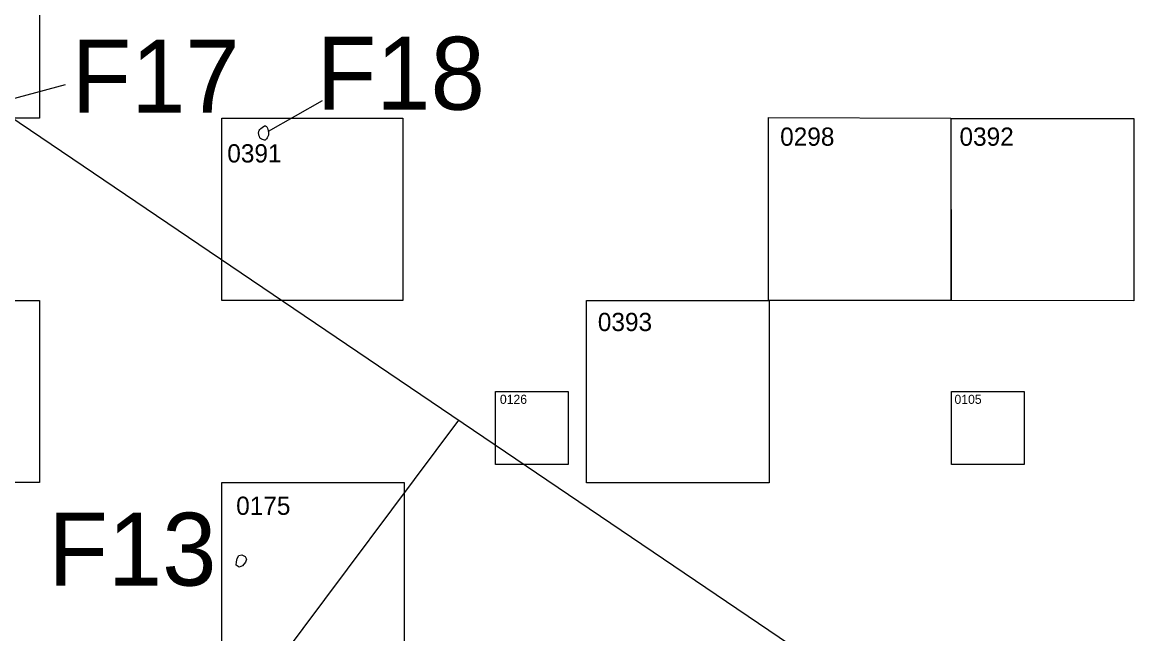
# Model space of a CAD drawing. Extents: x 858 to 5197, y 2407 to 5245.
# Drawn here: x 4874.54 to 4905.01, y 5005.89 to 5022.66 of the extents above; entities that cross this region are included whole.
import ezdxf

# ---------------------------------------------------------------- set-up
doc = ezdxf.new("R2010")
doc.units = 0
for name, color, linetype in [('FeatureID', 7, 'Continuous'), ('fence line', 7, 'Continuous'), ('Other Features', 7, 'Continuous'), ('Posthole', 7, 'Continuous'), ('QuadratID', 7, 'Continuous'), ('Quadrats', 7, 'Continuous')]:
    doc.layers.add(name, color=color, linetype=linetype)

msp = doc.modelspace()

# ---------------------------------------------------------------- linework, layer by layer
at = {"layer": 'FeatureID'}
msp.add_line((4881.287, 5019.676), (4882.766, 5020.514), dxfattribs=at)
at = {"layer": 'fence line'}
for p, q in [((4873.878, 5020.296), (4902.127, 5001.167)), ((4878.113, 5000.516), (4886.509, 5011.743))]:
    msp.add_line(p, q, dxfattribs=at)
at = {"layer": 'Other Features'}
for p, q in [((4880.403, 5007.773), (4880.416, 5007.862)), ((4880.416, 5007.862), (4880.434, 5007.952)), ((4880.434, 5007.952), (4880.473, 5008.036)), ((4880.473, 5008.036), (4880.561, 5008.054)), ((4880.561, 5008.054), (4880.646, 5008.01)), ((4880.656, 5007.849), (4880.581, 5007.753)), ((4880.646, 5008.01), (4880.69, 5007.933)), ((4880.69, 5007.933), (4880.656, 5007.849)), ((4880.483, 5007.713), (4880.403, 5007.773)), ((4880.581, 5007.753), (4880.483, 5007.713))]:
    msp.add_line(p, q, dxfattribs=at)
at = {"layer": 'Posthole'}
msp.add_open_spline([(4881.182, 5019.818), (4881.083, 5019.76), (4881.026, 5019.693), (4881.012, 5019.616), (4881.041, 5019.515), (4881.071, 5019.472), (4881.12, 5019.445), (4881.182, 5019.422), (4881.209, 5019.434), (4881.258, 5019.491), (4881.29, 5019.568), (4881.3, 5019.627), (4881.269, 5019.725), (4881.247, 5019.798), (4881.224, 5019.818), (4881.182, 5019.818), (4881.182, 5019.818), (4881.182, 5019.818)], degree=3, dxfattribs=at)
at = {"layer": 'QuadratID'}
msp.add_line((4873.81, 5020.441), (4875.727, 5020.952), dxfattribs=at)
at = {"layer": 'Quadrats'}
for p, q in [((4875.01, 5025.025), (4875.01, 5020.03)), ((4875.01, 5020.03), (4870.012, 5020.031)), ((4880.008, 5015.031), (4880.008, 5020.029)), ((4880.008, 5020.029), (4884.975, 5020.028)), ((4884.975, 5020.028), (4884.975, 5015.03)), ((4894.999, 5015.031), (4894.999, 5020.049)), ((4894.999, 5020.049), (4899.997, 5020.031)), ((4899.997, 5020.031), (4900, 5015.031)), ((4900.008, 5020.024), (4905.009, 5020.023)), ((4900.008, 5015.027), (4900.008, 5020.024)), ((4905.009, 5020.023), (4905.009, 5015.025)), ((4870.009, 5015.033), (4875.009, 5015.033)), ((4875.009, 5015.033), (4875.009, 5010.033)), ((4884.975, 5015.03), (4880.008, 5015.031)), ((4890.006, 5015.029), (4895.011, 5015.031)), ((4890.006, 5010.031), (4890.006, 5015.029)), ((4900, 5015.031), (4894.999, 5015.031)), ((4895.011, 5015.031), (4895.011, 5010.03)), ((4905.009, 5015.025), (4900.008, 5015.027)), ((4887.509, 5012.533), (4889.509, 5012.533)), ((4887.509, 5010.534), (4887.509, 5012.533)), ((4889.509, 5012.533), (4889.509, 5010.534)), ((4900.009, 5012.534), (4902.009, 5012.534)), ((4900.009, 5010.534), (4900.009, 5012.534)), ((4902.009, 5012.534), (4902.009, 5010.534)), ((4889.509, 5010.534), (4887.509, 5010.534)), ((4902.009, 5010.534), (4900.009, 5010.534)), ((4875.009, 5010.033), (4870.009, 5010.033)), ((4880.009, 5010.033), (4885.009, 5010.034)), ((4880.009, 5005.033), (4880.009, 5010.033)), ((4885.009, 5010.034), (4885.009, 5005.034)), ((4895.011, 5010.03), (4890.006, 5010.031))]:
    msp.add_line(p, q, dxfattribs=at)

# ---------------------------------------------------------------- texts
at = {"layer": 'FeatureID'}
for s, p in [('F17', (4875.892, 5020.185)), ('F18', (4882.612, 5020.263)), ('F13', (4875.255, 5007.209))]:
    msp.add_text(s, height=2, dxfattribs=at).set_placement(p)
at = {"layer": 'QuadratID'}
for s, height, p in [('0298', 0.5, (4895.316, 5019.274)), ('0392', 0.5, (4900.232, 5019.274)), ('0391', 0.5, (4880.16, 5018.816)), ('0393', 0.5, (4890.318, 5014.191)), ('0126', 0.25, (4887.634, 5012.194)), ('0105', 0.25, (4900.095, 5012.194)), ('0175', 0.5, (4880.404, 5009.15))]:
    msp.add_text(s, height=height, rotation=0.0208, dxfattribs=at).set_placement(p)

doc.saveas('drawing.dxf')
